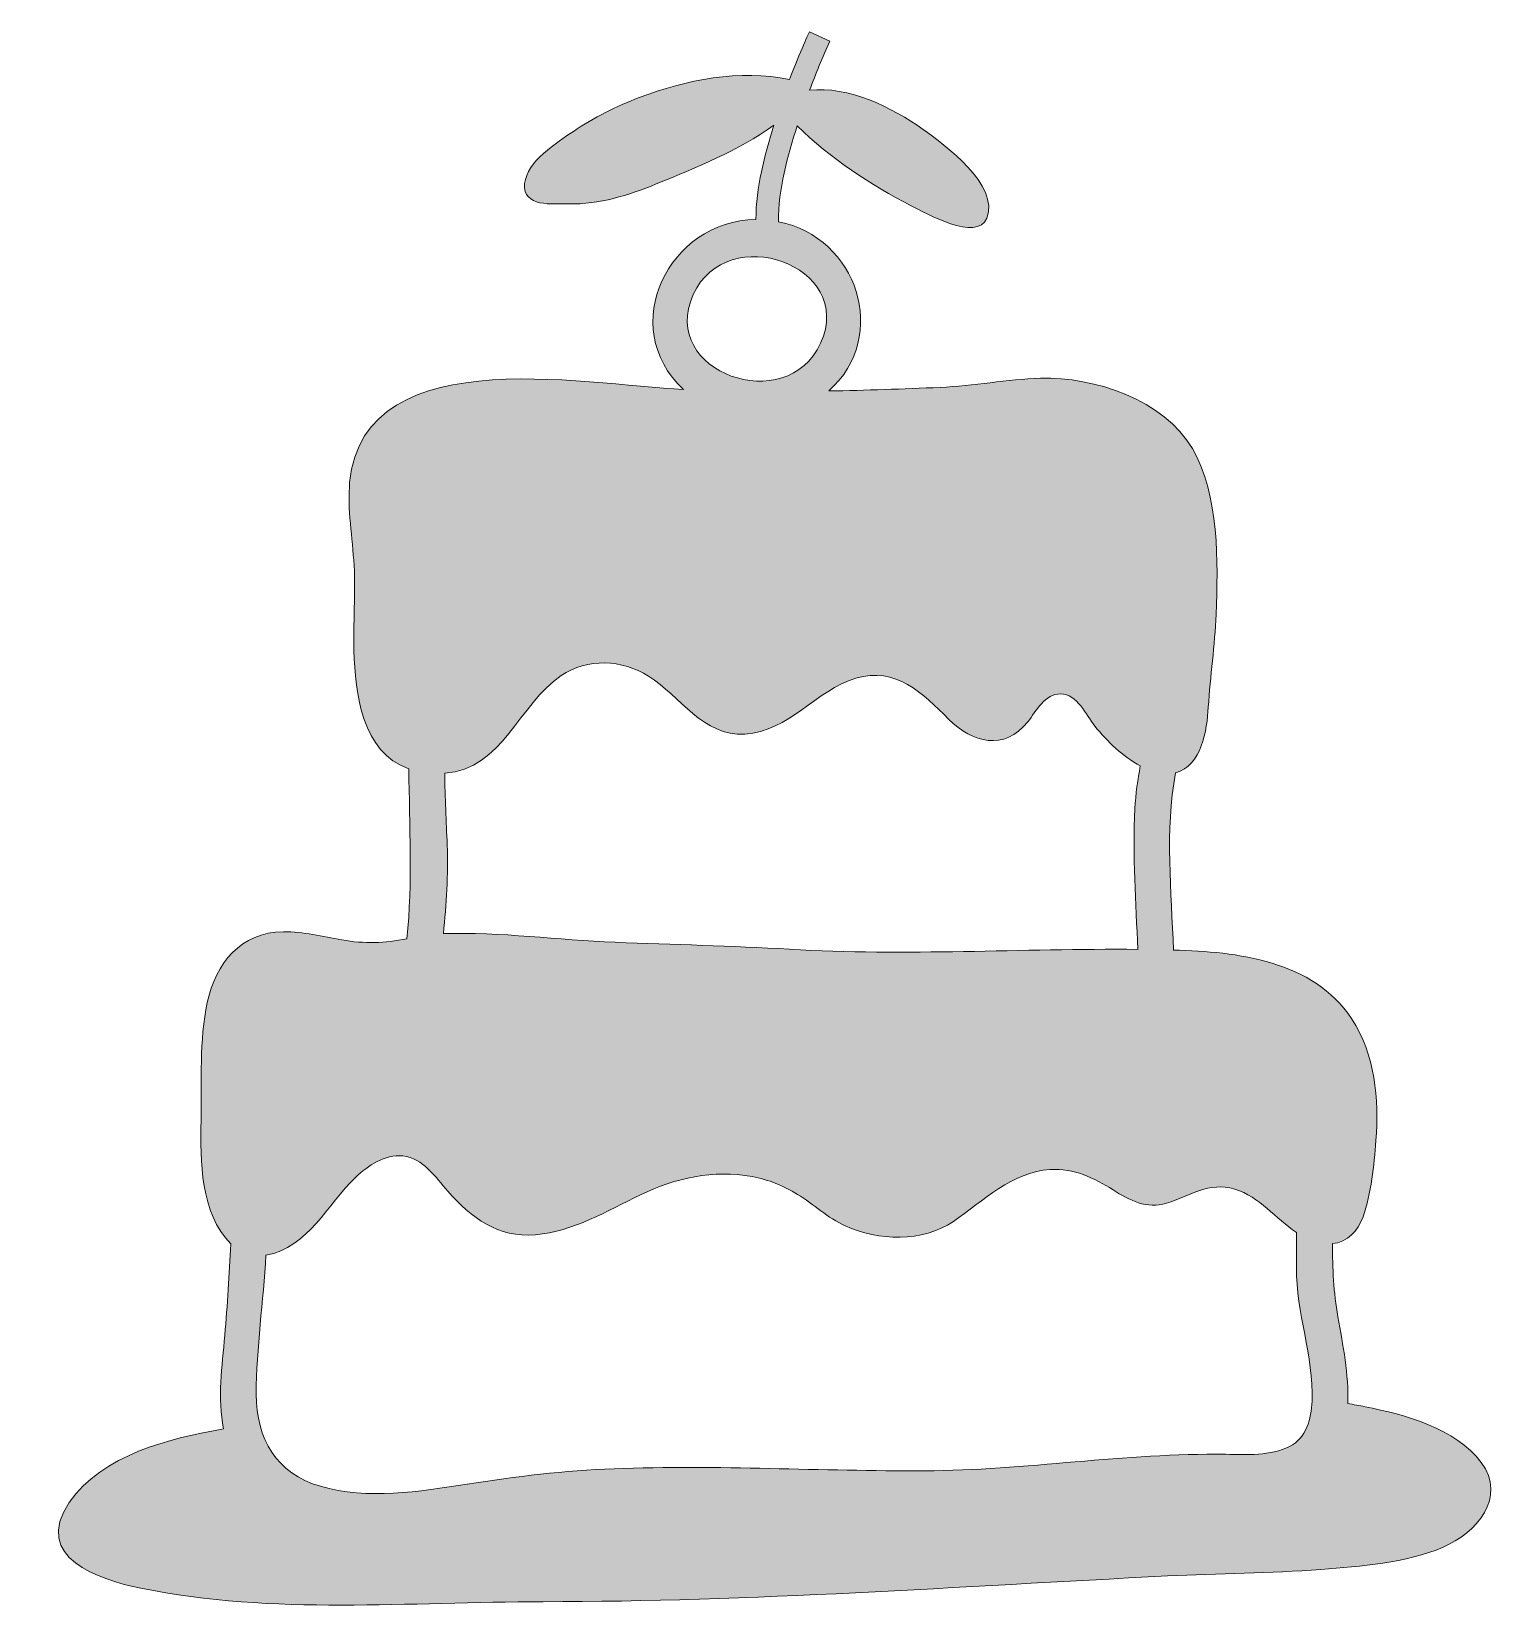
# Model space of a CAD drawing. Header units: inches. Extents: x -2 to 94, y -1 to 102.
import ezdxf

# ---------------------------------------------------------------- set-up
doc = ezdxf.new("R2010")
doc.units = ezdxf.units.IN
doc.header["$MEASUREMENT"] = 0
doc.layers.add('Layer 1', color=7, linetype='Continuous')

msp = doc.modelspace()

# ---------------------------------------------------------------- hatches: boundary and pattern name
at = {"layer": 'Layer 1', "true_color": 0xe80360}
h = msp.add_hatch(color=232, dxfattribs=at)
h.dxf.hatch_style = 2
edge = h.paths.add_edge_path()
edge.add_spline(control_points=[(31.31, 0.22), (44.77, 0.22), (58.19, 1.21), (71.62, 1.88), (74.92, 2.05), (78.23, 2.05), (81.52, 2.3), (84.09, 2.5), (87.01, 2.72), (89.41, 3.74), (91.55, 4.64), (93.56, 6.97), (91.87, 9.21), (90.2, 11.43), (86.96, 12.29), (84.37, 12.81), (84, 12.89), (83.63, 12.95), (83.25, 13.01), (83.33, 14.9), (82.94, 16.77), (82.62, 18.61), (82.34, 20.21), (82.27, 21.73), (82.26, 23.34), (83.25, 23.43), (83.92, 24.17), (84.24, 25.07), (84.77, 26.59), (84.95, 28.39), (85.07, 29.99), (85.27, 32.66), (85.02, 35.58), (83.5, 37.87), (81.02, 41.62), (76.12, 42.19), (72, 42.3), (71.87, 46.07), (71.45, 50), (72.13, 53.74), (73.84, 54.2), (74.16, 56.51), (74.25, 57.98), (74.38, 59.98), (74.67, 61.97), (74.75, 63.97), (74.89, 67.33), (74.97, 71.67), (73.22, 74.68), (71.4, 77.83), (66.88, 79.32), (63.42, 79.22), (61.25, 79.15), (59.1, 78.72), (56.93, 78.63), (54.54, 78.53), (52.15, 78.44), (49.75, 78.4), (53.72, 81.97), (51.57, 88.32), (46.5, 89.33), (46.48, 91.43), (47.08, 93.54), (47.71, 95.53), (49.85, 93.4), (52.43, 91.73), (55.1, 90.34), (55.96, 89.9), (59.33, 87.99), (59.95, 89.56), (60.79, 91.69), (57.22, 94.3), (55.83, 95.29), (53.87, 96.71), (50.99, 98.1), (48.51, 97.82), (48.91, 98.89), (49.34, 99.95), (49.82, 100.98), (49.82, 100.98), (48.5, 101.6), (48.5, 101.6), (48.49, 101.59), (47.91, 100.33), (47.22, 98.52), (44, 99.18), (40.53, 98.5), (37.5, 97.34), (36.02, 96.78), (34.58, 96.06), (33.26, 95.16), (32.18, 94.43), (30.25, 93.23), (30.11, 91.79), (29.97, 90.23), (31.93, 90.5), (32.96, 90.48), (34.93, 90.44), (36.81, 91.03), (38.61, 91.77), (41.2, 92.83), (43.91, 93.91), (46.2, 95.56), (45.59, 93.6), (45.05, 91.54), (45.04, 89.47), (39.42, 89.41), (36.03, 82.56), (40.36, 78.5), (33.98, 78.78), (18.73, 81.97), (18.77, 71.54), (18.78, 69.73), (19.13, 67.93), (19.13, 66.11), (19.14, 64.62), (19.05, 63.13), (19.09, 61.64), (19.17, 58.86), (19.59, 55.08), (22.63, 54), (22.67, 50.3), (22.88, 46.71), (22.51, 43.03), (21.07, 42.73), (19.76, 42.7), (18.31, 42.95), (17.06, 43.17), (15.81, 43.49), (14.53, 43.48), (11.78, 43.46), (10.16, 41.44), (9.62, 38.91), (9.09, 36.44), (9.27, 33.82), (9.22, 31.3), (9.17, 28.7), (9.15, 25.31), (11.14, 23.32), (11.04, 21.35), (10.92, 19.39), (10.75, 17.42), (10.57, 15.41), (10.28, 13.39), (10.67, 11.38), (7.22, 10.77), (2.82, 9.72), (0.71, 6.63), (-1.72, 3.07), (2.64, 1.64), (5.33, 1.09), (13.95, -0.66), (22.6, 0.22), (31.31, 0.22)], knot_values=[0, 0, 0, 0, 1, 1, 1, 2, 2, 2, 3, 3, 3, 4, 4, 4, 5, 5, 5, 6, 6, 6, 7, 7, 7, 8, 8, 8, 9, 9, 9, 10, 10, 10, 11, 11, 11, 12, 12, 12, 13, 13, 13, 14, 14, 14, 15, 15, 15, 16, 16, 16, 17, 17, 17, 18, 18, 18, 19, 19, 19, 20, 20, 20, 21, 21, 21, 22, 22, 22, 23, 23, 23, 24, 24, 24, 25, 25, 25, 26, 26, 26, 27, 27, 27, 28, 28, 28, 29, 29, 29, 30, 30, 30, 31, 31, 31, 32, 32, 32, 33, 33, 33, 34, 34, 34, 35, 35, 35, 36, 36, 36, 37, 37, 37, 38, 38, 38, 39, 39, 39, 40, 40, 40, 41, 41, 41, 42, 42, 42, 43, 43, 43, 44, 44, 44, 45, 45, 45, 46, 46, 46, 47, 47, 47, 48, 48, 48, 49, 49, 49, 50, 50, 50, 51, 51, 51, 51], degree=3, periodic=1)
edge = h.paths.add_edge_path()
edge.add_spline(control_points=[(41, 84.63), (43.16, 89.41), (51.49, 86.53), (49.22, 81.48), (47.06, 76.7), (38.73, 79.57), (41, 84.63)], knot_values=[0, 0, 0, 0, 1, 1, 1, 2, 2, 2, 2], degree=3, periodic=1)
edge = h.paths.add_edge_path()
edge.add_spline(control_points=[(25.11, 49.08), (25.05, 50.59), (24.97, 52.15), (24.95, 53.71), (28.69, 54), (29.73, 58.16), (32.47, 60.02), (34.16, 61.17), (36.41, 61.06), (38.11, 59.99), (40.14, 58.71), (41.64, 56.07), (44.33, 56.24), (47.17, 56.42), (48.91, 59.07), (51.5, 59.85), (54.05, 60.63), (55.84, 58.86), (57.48, 57.21), (59.02, 55.68), (61.07, 55.13), (62.6, 57.04), (63.14, 57.73), (63.7, 58.86), (64.71, 58.84), (65.79, 58.83), (66.36, 57.48), (66.93, 56.76), (67.73, 55.75), (68.72, 54.81), (69.86, 54.19), (69.7, 53.3), (69.56, 52.38), (69.51, 51.43), (69.51, 51.43), (69.51, 51.43), (69.51, 51.43), (69.35, 48.42), (69.59, 45.35), (69.69, 42.34), (62.19, 42.41), (54.7, 41.9), (47.21, 42.35), (43.46, 42.57), (39.71, 42.65), (35.96, 42.8), (32.26, 42.95), (28.57, 43.47), (24.86, 43.36), (25.05, 45.26), (25.18, 47.17), (25.11, 49.08)], knot_values=[0, 0, 0, 0, 1, 1, 1, 2, 2, 2, 3, 3, 3, 4, 4, 4, 5, 5, 5, 6, 6, 6, 7, 7, 7, 8, 8, 8, 9, 9, 9, 10, 10, 10, 11, 11, 11, 12, 12, 12, 13, 13, 13, 14, 14, 14, 15, 15, 15, 16, 16, 16, 17, 17, 17, 17], degree=3, periodic=1)
edge = h.paths.add_edge_path()
edge.add_spline(control_points=[(12.78, 13.62), (12.78, 16.6), (13.25, 19.62), (13.41, 22.59), (16.15, 23.09), (17.37, 25.89), (19.19, 27.62), (20, 28.38), (21.08, 29.12), (22.25, 29), (23.56, 28.86), (24.35, 27.64), (25.15, 26.73), (26.69, 25), (28.37, 23.71), (30.81, 23.92), (33.27, 24.13), (35.4, 25.44), (37.58, 26.49), (39.88, 27.59), (42.26, 28.13), (44.81, 27.67), (45.85, 27.47), (46.83, 27.08), (47.73, 26.52), (48.78, 25.88), (49.67, 25), (50.81, 24.49), (52.96, 23.52), (55.78, 23.41), (57.79, 24.78), (59.73, 26.1), (61.58, 27.98), (64.05, 28.13), (65.58, 28.22), (66.85, 27.6), (68.1, 26.81), (69.17, 26.14), (70.27, 25.56), (71.56, 25.95), (73.09, 26.41), (74.27, 27.37), (75.96, 26.86), (77.58, 26.36), (78.57, 24.97), (79.94, 24.06), (79.95, 23.31), (79.96, 22.56), (79.95, 21.8), (79.95, 21.8), (79.95, 21.8), (79.95, 21.8), (79.91, 18.89), (81.06, 16.09), (80.95, 13.17), (80.9, 12.03), (80.6, 10.8), (79.5, 10.24), (78.27, 9.62), (76.72, 9.72), (75.38, 9.74), (68.9, 9.83), (62.43, 8.7), (55.94, 8.67), (49.26, 8.64), (42.58, 9.06), (35.89, 8.81), (32.68, 8.69), (29.56, 8.3), (26.39, 7.81), (23.33, 7.33), (19.96, 6.79), (16.92, 7.67), (14.07, 8.49), (12.78, 10.75), (12.78, 13.62)], knot_values=[0, 0, 0, 0, 1, 1, 1, 2, 2, 2, 3, 3, 3, 4, 4, 4, 5, 5, 5, 6, 6, 6, 7, 7, 7, 8, 8, 8, 9, 9, 9, 10, 10, 10, 11, 11, 11, 12, 12, 12, 13, 13, 13, 14, 14, 14, 15, 15, 15, 16, 16, 16, 17, 17, 17, 18, 18, 18, 19, 19, 19, 20, 20, 20, 21, 21, 21, 22, 22, 22, 23, 23, 23, 24, 24, 24, 25, 25, 25, 25], degree=3, periodic=1)

# ---------------------------------------------------------------- linework, layer by layer
at = {"layer": 'Layer 1', "lineweight": 0}
for points, knots in [([(31.31, 0.22), (44.77, 0.22), (58.19, 1.21), (71.62, 1.88), (74.92, 2.05), (78.23, 2.05), (81.52, 2.3), (84.09, 2.5), (87.01, 2.72), (89.41, 3.74), (91.55, 4.64), (93.56, 6.97), (91.87, 9.21), (90.2, 11.43), (86.96, 12.29), (84.37, 12.81), (84, 12.89), (83.63, 12.95), (83.25, 13.01), (83.33, 14.9), (82.94, 16.77), (82.62, 18.61), (82.34, 20.21), (82.27, 21.73), (82.26, 23.34), (83.25, 23.43), (83.92, 24.17), (84.24, 25.07), (84.77, 26.59), (84.95, 28.39), (85.07, 29.99), (85.27, 32.66), (85.02, 35.58), (83.5, 37.87), (81.02, 41.62), (76.12, 42.19), (72, 42.3), (71.87, 46.07), (71.45, 50), (72.13, 53.74), (73.84, 54.2), (74.16, 56.51), (74.25, 57.98), (74.38, 59.98), (74.67, 61.97), (74.75, 63.97), (74.89, 67.33), (74.97, 71.67), (73.22, 74.68), (71.4, 77.83), (66.88, 79.32), (63.42, 79.22), (61.25, 79.15), (59.1, 78.72), (56.93, 78.63), (54.54, 78.53), (52.15, 78.44), (49.75, 78.4), (53.72, 81.97), (51.57, 88.32), (46.5, 89.33), (46.48, 91.43), (47.08, 93.54), (47.71, 95.53), (49.85, 93.4), (52.43, 91.73), (55.1, 90.34), (55.96, 89.9), (59.33, 87.99), (59.95, 89.56), (60.79, 91.69), (57.22, 94.3), (55.83, 95.29), (53.87, 96.71), (50.99, 98.1), (48.51, 97.82), (48.91, 98.89), (49.34, 99.95), (49.82, 100.98), (49.82, 100.98), (48.5, 101.6), (48.5, 101.6), (48.49, 101.59), (47.91, 100.33), (47.22, 98.52), (44, 99.18), (40.53, 98.5), (37.5, 97.34), (36.02, 96.78), (34.58, 96.06), (33.26, 95.16), (32.18, 94.43), (30.25, 93.23), (30.11, 91.79), (29.97, 90.23), (31.93, 90.5), (32.96, 90.48), (34.93, 90.44), (36.81, 91.03), (38.61, 91.77), (41.2, 92.83), (43.91, 93.91), (46.2, 95.56), (45.59, 93.6), (45.05, 91.54), (45.04, 89.47), (39.42, 89.41), (36.03, 82.56), (40.36, 78.5), (33.98, 78.78), (18.73, 81.97), (18.77, 71.54), (18.78, 69.73), (19.13, 67.93), (19.13, 66.11), (19.14, 64.62), (19.05, 63.13), (19.09, 61.64), (19.17, 58.86), (19.59, 55.08), (22.63, 54), (22.67, 50.3), (22.88, 46.71), (22.51, 43.03), (21.07, 42.73), (19.76, 42.7), (18.31, 42.95), (17.06, 43.17), (15.81, 43.49), (14.53, 43.48), (11.78, 43.46), (10.16, 41.44), (9.62, 38.91), (9.09, 36.44), (9.27, 33.82), (9.22, 31.3), (9.17, 28.7), (9.15, 25.31), (11.14, 23.32), (11.04, 21.35), (10.92, 19.39), (10.75, 17.42), (10.57, 15.41), (10.28, 13.39), (10.67, 11.38), (7.22, 10.77), (2.82, 9.72), (0.71, 6.63), (-1.72, 3.07), (2.64, 1.64), (5.33, 1.09), (13.95, -0.66), (22.6, 0.22), (31.31, 0.22)], [0, 0, 0, 0, 1, 1, 1, 2, 2, 2, 3, 3, 3, 4, 4, 4, 5, 5, 5, 6, 6, 6, 7, 7, 7, 8, 8, 8, 9, 9, 9, 10, 10, 10, 11, 11, 11, 12, 12, 12, 13, 13, 13, 14, 14, 14, 15, 15, 15, 16, 16, 16, 17, 17, 17, 18, 18, 18, 19, 19, 19, 20, 20, 20, 21, 21, 21, 22, 22, 22, 23, 23, 23, 24, 24, 24, 25, 25, 25, 26, 26, 26, 27, 27, 27, 28, 28, 28, 29, 29, 29, 30, 30, 30, 31, 31, 31, 32, 32, 32, 33, 33, 33, 34, 34, 34, 35, 35, 35, 36, 36, 36, 37, 37, 37, 38, 38, 38, 39, 39, 39, 40, 40, 40, 41, 41, 41, 42, 42, 42, 43, 43, 43, 44, 44, 44, 45, 45, 45, 46, 46, 46, 47, 47, 47, 48, 48, 48, 49, 49, 49, 50, 50, 50, 51, 51, 51, 51]), ([(41, 84.63), (43.16, 89.41), (51.49, 86.53), (49.22, 81.48), (47.06, 76.7), (38.73, 79.57), (41, 84.63)], [0, 0, 0, 0, 1, 1, 1, 2, 2, 2, 2]), ([(25.11, 49.08), (25.05, 50.59), (24.97, 52.15), (24.95, 53.71), (28.69, 54), (29.73, 58.16), (32.47, 60.02), (34.16, 61.17), (36.41, 61.06), (38.11, 59.99), (40.14, 58.71), (41.64, 56.07), (44.33, 56.24), (47.17, 56.42), (48.91, 59.07), (51.5, 59.85), (54.05, 60.63), (55.84, 58.86), (57.48, 57.21), (59.02, 55.68), (61.07, 55.13), (62.6, 57.04), (63.14, 57.73), (63.7, 58.86), (64.71, 58.84), (65.79, 58.83), (66.36, 57.48), (66.93, 56.76), (67.73, 55.75), (68.72, 54.81), (69.86, 54.19), (69.7, 53.3), (69.56, 52.38), (69.51, 51.43), (69.51, 51.43), (69.51, 51.43), (69.51, 51.43), (69.35, 48.42), (69.59, 45.35), (69.69, 42.34), (62.19, 42.41), (54.7, 41.9), (47.21, 42.35), (43.46, 42.57), (39.71, 42.65), (35.96, 42.8), (32.26, 42.95), (28.57, 43.47), (24.86, 43.36), (25.05, 45.26), (25.18, 47.17), (25.11, 49.08)], [0, 0, 0, 0, 1, 1, 1, 2, 2, 2, 3, 3, 3, 4, 4, 4, 5, 5, 5, 6, 6, 6, 7, 7, 7, 8, 8, 8, 9, 9, 9, 10, 10, 10, 11, 11, 11, 12, 12, 12, 13, 13, 13, 14, 14, 14, 15, 15, 15, 16, 16, 16, 17, 17, 17, 17]), ([(12.78, 13.62), (12.78, 16.6), (13.25, 19.62), (13.41, 22.59), (16.15, 23.09), (17.37, 25.89), (19.19, 27.62), (20, 28.38), (21.08, 29.12), (22.25, 29), (23.56, 28.86), (24.35, 27.64), (25.15, 26.73), (26.69, 25), (28.37, 23.71), (30.81, 23.92), (33.27, 24.13), (35.4, 25.44), (37.58, 26.49), (39.88, 27.59), (42.26, 28.13), (44.81, 27.67), (45.85, 27.47), (46.83, 27.08), (47.73, 26.52), (48.78, 25.88), (49.67, 25), (50.81, 24.49), (52.96, 23.52), (55.78, 23.41), (57.79, 24.78), (59.73, 26.1), (61.58, 27.98), (64.05, 28.13), (65.58, 28.22), (66.85, 27.6), (68.1, 26.81), (69.17, 26.14), (70.27, 25.56), (71.56, 25.95), (73.09, 26.41), (74.27, 27.37), (75.96, 26.86), (77.58, 26.36), (78.57, 24.97), (79.94, 24.06), (79.95, 23.31), (79.96, 22.56), (79.95, 21.8), (79.95, 21.8), (79.95, 21.8), (79.95, 21.8), (79.91, 18.89), (81.06, 16.09), (80.95, 13.17), (80.9, 12.03), (80.6, 10.8), (79.5, 10.24), (78.27, 9.62), (76.72, 9.72), (75.38, 9.74), (68.9, 9.83), (62.43, 8.7), (55.94, 8.67), (49.26, 8.64), (42.58, 9.06), (35.89, 8.81), (32.68, 8.69), (29.56, 8.3), (26.39, 7.81), (23.33, 7.33), (19.96, 6.79), (16.92, 7.67), (14.07, 8.49), (12.78, 10.75), (12.78, 13.62)], [0, 0, 0, 0, 1, 1, 1, 2, 2, 2, 3, 3, 3, 4, 4, 4, 5, 5, 5, 6, 6, 6, 7, 7, 7, 8, 8, 8, 9, 9, 9, 10, 10, 10, 11, 11, 11, 12, 12, 12, 13, 13, 13, 14, 14, 14, 15, 15, 15, 16, 16, 16, 17, 17, 17, 18, 18, 18, 19, 19, 19, 20, 20, 20, 21, 21, 21, 22, 22, 22, 23, 23, 23, 24, 24, 24, 25, 25, 25, 25])]:
    msp.add_open_spline(points, degree=3, knots=knots, dxfattribs=at)

doc.saveas('drawing.dxf')
